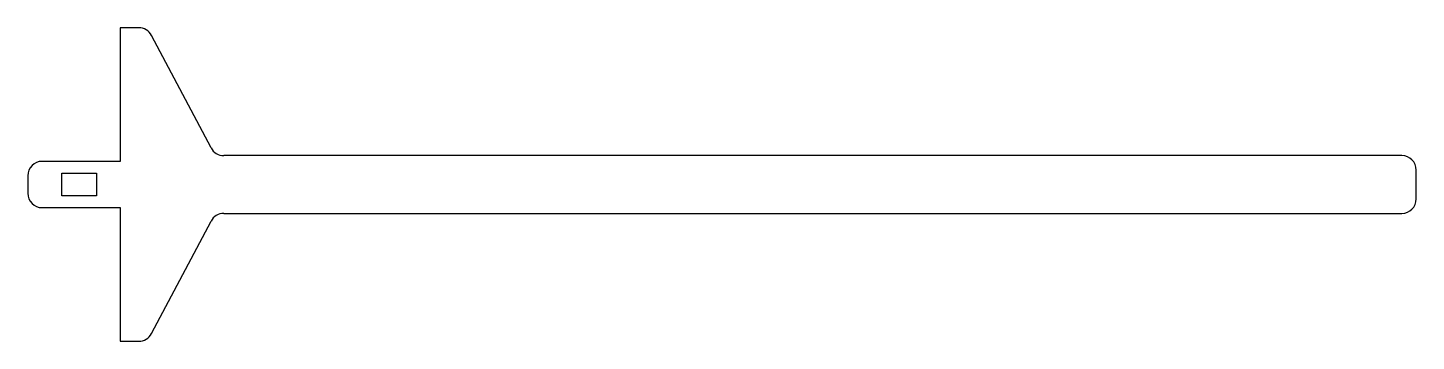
# Model space of a CAD drawing. Header units: millimetres. Extents: x -19 to 362, y 84 to 170.
import ezdxf

# ---------------------------------------------------------------- set-up
doc = ezdxf.new("R2010")
doc.units = ezdxf.units.MM

msp = doc.modelspace()

# ---------------------------------------------------------------- linework, layer by layer
at = {"color": 7, "linetype": 'Continuous', "lineweight": 25}
for p, q in [((11.54, 170), (6.5, 170)), ((6.5, 170), (6.5, 133.35)), ((31.38, 137.05), (15.05, 167.89)), ((6.5, 133.35), (-14.93, 133.35)), ((358.13, 134.94), (34.89, 134.94)), ((-9.53, 123.9), (-9.53, 130.1)), ((-9.53, 130.1), (0, 130.1)), ((0, 130.1), (0, 123.9)), ((362.1, 123.03), (362.1, 130.97)), ((-18.9, 129.38), (-18.9, 124.62)), ((0, 123.9), (-9.53, 123.9)), ((-14.93, 120.65), (6.5, 120.65)), ((6.5, 120.65), (6.5, 84)), ((34.89, 119.06), (358.13, 119.06)), ((15.05, 86.11), (31.38, 116.95)), ((6.5, 84), (11.54, 84))]:
    msp.add_line(p, q, dxfattribs=at)
for centre, start, end in [((11.54, 166.03), 27.9001, 90), ((-14.93, 129.38), 90, 180), ((34.89, 138.91), 207.9001, 270), ((358.13, 130.97), 0, 90), ((-14.93, 124.62), 180, 270), ((358.13, 123.03), 270, 0), ((34.89, 115.09), 90, 152.0999), ((11.54, 87.97), 270, 332.0999)]:
    msp.add_arc(centre, 3.97, start, end, dxfattribs=at)

doc.saveas('drawing.dxf')
